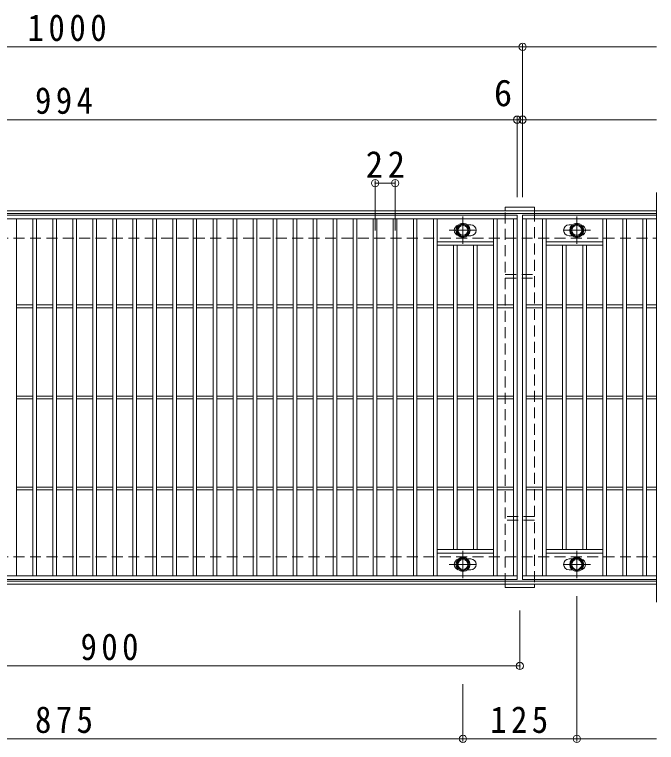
# Model space of a CAD drawing. Units: millimetres on the paper, enlarged 2 times, with parts at other scales. Extents: x -441 to 457, y -392 to 305.
# Drawn here: x 0 to 141, y 145 to 304.9 of the extents above; entities that cross this region are included whole.
import ezdxf
from ezdxf.enums import TextEntityAlignment as Align

# ---------------------------------------------------------------- set-up
doc = ezdxf.new("R2010")
doc.units = ezdxf.units.MM
doc.header["$LTSCALE"] = 2
doc.header["$PDMODE"] = 32
doc.header["$PDSIZE"] = 1.6
doc.linetypes.add('CHAIN1', pattern=[8, 5, -1, 1, -1])
doc.linetypes.add('DASHED1', pattern=[1.8, 1.2, -0.6])
for name, color, linetype, lineweight in [('C-1_躯体', 2, 'Continuous', 9), ('C-2_仕上', 3, 'Continuous', 9), ('C-4_文字', 7, 'Continuous', 9), ('C-8_ハッチ', 3, 'DASHED1', 9), ('C-B_衛生陶器', 2, 'Continuous', 9)]:
    doc.layers.add(name, color=color, linetype=linetype, lineweight=lineweight)
doc.styles.add('ＭＳ ゴシック', font='')
doc.styles.get('ＭＳ ゴシック').set_extended_font_data('MS Gothic')

msp = doc.modelspace()

# ---------------------------------------------------------------- linework, layer by layer
at = {"layer": 'C-1_躯体'}
for p, q in [((-119.021, 261.786), (140.979, 261.786)), ((-119.021, 261.186), (140.979, 261.186)), ((-119.021, 180.386), (140.979, 180.386)), ((-119.021, 179.786), (140.979, 179.786))]:
    msp.add_line(p, q, dxfattribs=at)
at = {"layer": 'C-1_躯体', "linetype": 'DASHED1'}
for p, q in [((-119.021, 255.786), (140.979, 255.786)), ((-119.021, 185.786), (140.979, 185.786))]:
    msp.add_line(p, q, dxfattribs=at)
at = {"layer": 'C-2_仕上'}
for p, q in [((140.979, 265.786), (140.979, 175.786)), ((-88.421, 260.786), (110.379, 260.786)), ((110.379, 180.786), (110.379, 260.786)), ((111.579, 260.786), (140.979, 260.786)), ((111.579, 180.786), (111.579, 260.786)), ((-88.421, 259.986), (110.379, 259.986)), ((0.379, 181.586), (0.379, 259.986)), ((3.979, 181.586), (3.979, 259.986)), ((4.779, 181.586), (4.779, 259.986)), ((8.379, 181.586), (8.379, 259.986)), ((9.179, 181.586), (9.179, 259.986)), ((12.779, 181.586), (12.779, 259.986)), ((13.579, 181.586), (13.579, 259.986)), ((17.179, 181.586), (17.179, 259.986)), ((17.979, 181.586), (17.979, 259.986)), ((21.579, 181.586), (21.579, 259.986)), ((22.379, 181.586), (22.379, 259.986)), ((25.979, 181.586), (25.979, 259.986)), ((26.779, 181.586), (26.779, 259.986)), ((30.379, 181.586), (30.379, 259.986)), ((31.179, 181.586), (31.179, 259.986)), ((34.779, 181.586), (34.779, 259.986)), ((35.579, 181.586), (35.579, 259.986)), ((39.179, 181.586), (39.179, 259.986)), ((39.979, 181.586), (39.979, 259.986)), ((43.579, 181.586), (43.579, 259.986)), ((44.379, 181.586), (44.379, 259.986)), ((47.979, 181.586), (47.979, 259.986)), ((48.779, 181.586), (48.779, 259.986)), ((52.379, 181.586), (52.379, 259.986)), ((53.179, 181.586), (53.179, 259.986)), ((56.779, 181.586), (56.779, 259.986)), ((57.579, 181.586), (57.579, 259.986)), ((61.179, 181.586), (61.179, 259.986)), ((61.979, 181.586), (61.979, 259.986)), ((65.579, 181.586), (65.579, 259.986)), ((66.379, 181.586), (66.379, 259.986)), ((69.979, 181.586), (69.979, 259.986)), ((70.779, 181.586), (70.779, 259.986)), ((74.379, 181.586), (74.379, 259.986)), ((75.179, 181.586), (75.179, 259.986)), ((78.779, 181.586), (78.779, 259.986)), ((79.579, 181.586), (79.579, 259.986)), ((83.179, 181.586), (83.179, 259.986)), ((83.979, 181.586), (83.979, 259.986)), ((87.579, 181.586), (87.579, 259.986)), ((88.379, 181.586), (88.379, 259.986)), ((91.979, 181.586), (91.979, 259.986)), ((92.779, 181.586), (92.779, 259.986)), ((105.179, 181.586), (105.179, 259.986)), ((105.979, 181.586), (105.979, 259.986)), ((109.579, 259.986), (109.579, 181.586)), ((111.579, 259.986), (140.979, 259.986)), ((112.379, 181.586), (112.379, 259.986)), ((115.979, 181.586), (115.979, 259.986)), ((116.779, 181.586), (116.779, 259.986)), ((129.179, 181.586), (129.179, 259.986)), ((129.979, 181.586), (129.979, 259.986)), ((133.579, 181.586), (133.579, 259.986)), ((134.379, 181.586), (134.379, 259.986)), ((137.979, 181.586), (137.979, 259.986)), ((138.779, 181.586), (138.779, 259.986)), ((100.179, 258.686), (99.46, 258.686)), ((121.779, 258.686), (122.498, 258.686)), ((99.46, 256.286), (100.179, 256.286)), ((122.498, 256.286), (121.779, 256.286)), ((105.179, 254.986), (92.779, 254.986)), ((116.779, 254.986), (129.179, 254.986)), ((105.179, 254.186), (92.779, 254.186)), ((96.379, 187.386), (96.379, 254.186)), ((97.179, 187.386), (97.179, 254.186)), ((100.779, 187.386), (100.779, 254.186)), ((101.579, 187.386), (101.579, 254.186)), ((116.779, 254.186), (129.179, 254.186)), ((120.379, 187.386), (120.379, 254.186)), ((121.179, 187.386), (121.179, 254.186)), ((124.779, 187.386), (124.779, 254.186)), ((125.579, 187.386), (125.579, 254.186)), ((0.379, 241.086), (3.979, 241.086)), ((0.379, 240.486), (3.979, 240.486)), ((4.779, 241.086), (8.379, 241.086)), ((4.779, 240.486), (8.379, 240.486)), ((9.179, 241.086), (12.779, 241.086)), ((9.179, 240.486), (12.779, 240.486)), ((13.579, 241.086), (17.179, 241.086)), ((13.579, 240.486), (17.179, 240.486)), ((17.979, 241.086), (21.579, 241.086)), ((17.979, 240.486), (21.579, 240.486)), ((22.379, 241.086), (25.979, 241.086)), ((22.379, 240.486), (25.979, 240.486)), ((26.779, 241.086), (30.379, 241.086)), ((26.779, 240.486), (30.379, 240.486)), ((31.179, 241.086), (34.779, 241.086)), ((31.179, 240.486), (34.779, 240.486)), ((35.579, 241.086), (39.179, 241.086)), ((35.579, 240.486), (39.179, 240.486)), ((39.979, 241.086), (43.579, 241.086)), ((39.979, 240.486), (43.579, 240.486)), ((44.379, 241.086), (47.979, 241.086)), ((44.379, 240.486), (47.979, 240.486)), ((48.779, 241.086), (52.379, 241.086)), ((48.779, 240.486), (52.379, 240.486)), ((53.179, 241.086), (56.779, 241.086)), ((53.179, 240.486), (56.779, 240.486)), ((57.579, 241.086), (61.179, 241.086)), ((57.579, 240.486), (61.179, 240.486)), ((61.979, 241.086), (65.579, 241.086)), ((61.979, 240.486), (65.579, 240.486)), ((66.379, 241.086), (69.979, 241.086)), ((66.379, 240.486), (69.979, 240.486)), ((70.779, 241.086), (74.379, 241.086)), ((70.779, 240.486), (74.379, 240.486)), ((75.179, 241.086), (78.779, 241.086)), ((75.179, 240.486), (78.779, 240.486)), ((79.579, 241.086), (83.179, 241.086)), ((79.579, 240.486), (83.179, 240.486)), ((83.979, 241.086), (87.579, 241.086)), ((83.979, 240.486), (87.579, 240.486)), ((88.379, 241.086), (91.979, 241.086)), ((88.379, 240.486), (91.979, 240.486)), ((92.779, 241.086), (96.379, 241.086)), ((92.779, 240.486), (96.379, 240.486)), ((97.179, 241.086), (100.779, 241.086)), ((97.179, 240.486), (100.779, 240.486)), ((101.579, 241.086), (105.179, 241.086)), ((101.579, 240.486), (105.179, 240.486)), ((105.979, 241.086), (109.579, 241.086)), ((105.979, 240.486), (109.579, 240.486)), ((112.379, 241.086), (115.979, 241.086)), ((112.379, 240.486), (115.979, 240.486)), ((116.779, 241.086), (120.379, 241.086)), ((116.779, 240.486), (120.379, 240.486)), ((121.179, 241.086), (124.779, 241.086)), ((121.179, 240.486), (124.779, 240.486)), ((125.579, 241.086), (129.179, 241.086)), ((125.579, 240.486), (129.179, 240.486)), ((129.979, 241.086), (133.579, 241.086)), ((129.979, 240.486), (133.579, 240.486)), ((134.379, 241.086), (137.979, 241.086)), ((134.379, 240.486), (137.979, 240.486)), ((138.779, 241.086), (140.979, 241.086)), ((138.779, 240.486), (140.979, 240.486)), ((0.379, 221.086), (3.979, 221.086)), ((4.779, 221.086), (8.379, 221.086)), ((9.179, 221.086), (12.779, 221.086)), ((13.579, 221.086), (17.179, 221.086)), ((17.979, 221.086), (21.579, 221.086)), ((22.379, 221.086), (25.979, 221.086)), ((26.779, 221.086), (30.379, 221.086)), ((31.179, 221.086), (34.779, 221.086)), ((35.579, 221.086), (39.179, 221.086)), ((39.979, 221.086), (43.579, 221.086)), ((44.379, 221.086), (47.979, 221.086)), ((48.779, 221.086), (52.379, 221.086)), ((53.179, 221.086), (56.779, 221.086)), ((57.579, 221.086), (61.179, 221.086)), ((61.979, 221.086), (65.579, 221.086)), ((66.379, 221.086), (69.979, 221.086)), ((70.779, 221.086), (74.379, 221.086)), ((75.179, 221.086), (78.779, 221.086)), ((79.579, 221.086), (83.179, 221.086)), ((83.979, 221.086), (87.579, 221.086)), ((88.379, 221.086), (91.979, 221.086)), ((92.779, 221.086), (96.379, 221.086)), ((97.179, 221.086), (100.779, 221.086)), ((101.579, 221.086), (105.179, 221.086)), ((105.979, 221.086), (109.579, 221.086)), ((112.379, 221.086), (115.979, 221.086)), ((116.779, 221.086), (120.379, 221.086)), ((121.179, 221.086), (124.779, 221.086)), ((125.579, 221.086), (129.179, 221.086)), ((129.979, 221.086), (133.579, 221.086)), ((134.379, 221.086), (137.979, 221.086)), ((138.779, 221.086), (140.979, 221.086)), ((0.379, 220.486), (3.979, 220.486)), ((4.779, 220.486), (8.379, 220.486)), ((9.179, 220.486), (12.779, 220.486)), ((13.579, 220.486), (17.179, 220.486)), ((17.979, 220.486), (21.579, 220.486)), ((22.379, 220.486), (25.979, 220.486)), ((26.779, 220.486), (30.379, 220.486)), ((31.179, 220.486), (34.779, 220.486)), ((35.579, 220.486), (39.179, 220.486)), ((39.979, 220.486), (43.579, 220.486)), ((44.379, 220.486), (47.979, 220.486)), ((48.779, 220.486), (52.379, 220.486)), ((53.179, 220.486), (56.779, 220.486)), ((57.579, 220.486), (61.179, 220.486)), ((61.979, 220.486), (65.579, 220.486)), ((66.379, 220.486), (69.979, 220.486)), ((70.779, 220.486), (74.379, 220.486)), ((75.179, 220.486), (78.779, 220.486)), ((79.579, 220.486), (83.179, 220.486)), ((83.979, 220.486), (87.579, 220.486)), ((88.379, 220.486), (91.979, 220.486)), ((92.779, 220.486), (96.379, 220.486)), ((97.179, 220.486), (100.779, 220.486)), ((101.579, 220.486), (105.179, 220.486)), ((105.979, 220.486), (109.579, 220.486)), ((112.379, 220.486), (115.979, 220.486)), ((116.779, 220.486), (120.379, 220.486)), ((121.179, 220.486), (124.779, 220.486)), ((125.579, 220.486), (129.179, 220.486)), ((129.979, 220.486), (133.579, 220.486)), ((134.379, 220.486), (137.979, 220.486)), ((138.779, 220.486), (140.979, 220.486)), ((0.379, 201.086), (3.979, 201.086)), ((0.379, 200.486), (3.979, 200.486)), ((4.779, 201.086), (8.379, 201.086)), ((4.779, 200.486), (8.379, 200.486)), ((9.179, 201.086), (12.779, 201.086)), ((9.179, 200.486), (12.779, 200.486)), ((13.579, 201.086), (17.179, 201.086)), ((13.579, 200.486), (17.179, 200.486)), ((17.979, 201.086), (21.579, 201.086)), ((17.979, 200.486), (21.579, 200.486)), ((22.379, 201.086), (25.979, 201.086)), ((22.379, 200.486), (25.979, 200.486)), ((26.779, 201.086), (30.379, 201.086)), ((26.779, 200.486), (30.379, 200.486)), ((31.179, 201.086), (34.779, 201.086)), ((31.179, 200.486), (34.779, 200.486)), ((35.579, 201.086), (39.179, 201.086)), ((35.579, 200.486), (39.179, 200.486)), ((39.979, 201.086), (43.579, 201.086)), ((39.979, 200.486), (43.579, 200.486)), ((44.379, 201.086), (47.979, 201.086)), ((44.379, 200.486), (47.979, 200.486)), ((48.779, 201.086), (52.379, 201.086)), ((48.779, 200.486), (52.379, 200.486)), ((53.179, 201.086), (56.779, 201.086)), ((53.179, 200.486), (56.779, 200.486)), ((57.579, 201.086), (61.179, 201.086)), ((57.579, 200.486), (61.179, 200.486)), ((61.979, 201.086), (65.579, 201.086)), ((61.979, 200.486), (65.579, 200.486)), ((66.379, 201.086), (69.979, 201.086)), ((66.379, 200.486), (69.979, 200.486)), ((70.779, 201.086), (74.379, 201.086)), ((70.779, 200.486), (74.379, 200.486)), ((75.179, 201.086), (78.779, 201.086)), ((75.179, 200.486), (78.779, 200.486)), ((79.579, 201.086), (83.179, 201.086)), ((79.579, 200.486), (83.179, 200.486)), ((83.979, 201.086), (87.579, 201.086)), ((83.979, 200.486), (87.579, 200.486)), ((88.379, 201.086), (91.979, 201.086)), ((88.379, 200.486), (91.979, 200.486)), ((92.779, 201.086), (96.379, 201.086)), ((92.779, 200.486), (96.379, 200.486)), ((97.179, 201.086), (100.779, 201.086)), ((97.179, 200.486), (100.779, 200.486)), ((101.579, 201.086), (105.179, 201.086)), ((101.579, 200.486), (105.179, 200.486)), ((105.979, 201.086), (109.579, 201.086)), ((105.979, 200.486), (109.579, 200.486)), ((112.379, 201.086), (115.979, 201.086)), ((112.379, 200.486), (115.979, 200.486)), ((116.779, 201.086), (120.379, 201.086)), ((116.779, 200.486), (120.379, 200.486)), ((121.179, 201.086), (124.779, 201.086)), ((121.179, 200.486), (124.779, 200.486)), ((125.579, 201.086), (129.179, 201.086)), ((125.579, 200.486), (129.179, 200.486)), ((129.979, 201.086), (133.579, 201.086)), ((129.979, 200.486), (133.579, 200.486)), ((134.379, 201.086), (137.979, 201.086)), ((134.379, 200.486), (137.979, 200.486)), ((138.779, 201.086), (140.979, 201.086)), ((138.779, 200.486), (140.979, 200.486)), ((105.179, 187.386), (92.779, 187.386)), ((116.779, 187.386), (129.179, 187.386)), ((105.179, 186.586), (92.779, 186.586)), ((116.779, 186.586), (129.179, 186.586)), ((100.179, 185.286), (99.46, 185.286)), ((121.779, 185.286), (122.498, 185.286)), ((99.46, 182.886), (100.179, 182.886)), ((122.498, 182.886), (121.779, 182.886)), ((110.379, 181.586), (-88.421, 181.586)), ((110.379, 180.786), (-88.421, 180.786)), ((140.979, 181.586), (111.579, 181.586)), ((140.979, 180.786), (111.579, 180.786))]:
    msp.add_line(p, q, dxfattribs=at)
for centre, start, end in [((97.779, 257.486), 106.33482, 180), ((97.779, 257.486), 180, 253.66518), ((100.179, 257.486), 0, 90), ((100.179, 257.486), 270, 0), ((121.779, 257.486), 90, 180), ((121.779, 257.486), 180, 270), ((124.179, 257.486), 0, 73.66518), ((124.179, 257.486), 286.33482, 0), ((97.779, 184.086), 106.33482, 180), ((97.779, 184.086), 180, 253.66518), ((100.179, 184.086), 0, 90), ((100.179, 184.086), 270, 0), ((121.779, 184.086), 90, 180), ((121.779, 184.086), 180, 270), ((124.179, 184.086), 0, 73.66518), ((124.179, 184.086), 286.33482, 0)]:
    msp.add_arc(centre, 1.2, start, end, dxfattribs=at)
at = {"layer": 'C-4_文字'}
for p, q in [((-88.421, 297.786), (111.579, 297.786)), ((111.579, 298.386), (111.579, 264.786)), ((111.579, 297.786), (140.979, 297.786)), ((-88.421, 281.786), (110.379, 281.786)), ((110.379, 282.386), (110.379, 264.786)), ((110.379, 281.786), (111.579, 281.786)), ((111.579, 281.786), (140.979, 281.786)), ((79.179, 268.446), (79.179, 257.439)), ((79.179, 267.846), (83.579, 267.846)), ((83.579, 268.446), (83.579, 257.439)), ((123.479, 145.186), (123.479, 177.086)), ((110.979, 161.186), (110.979, 173.986)), ((-69.021, 161.786), (110.979, 161.786)), ((98.479, 145.186), (98.479, 157.786)), ((-76.521, 145.786), (98.479, 145.786)), ((98.479, 145.786), (123.479, 145.786)), ((123.479, 145.786), (140.979, 145.786))]:
    msp.add_line(p, q, dxfattribs=at)
for p in [(111.579, 297.786), (110.379, 281.786), (111.579, 281.786), (79.179, 267.846), (83.579, 267.846), (110.979, 161.786), (98.479, 145.786), (123.479, 145.786)]:
    msp.add_point(p, dxfattribs=at)
at = {"layer": 'C-8_ハッチ', "linetype": 'Continuous'}
for p, q in [((107.779, 262.586), (114.179, 262.586)), ((107.779, 261.786), (107.779, 262.586)), ((114.179, 262.586), (114.179, 261.786)), ((107.779, 178.986), (107.779, 179.786))]:
    msp.add_line(p, q, dxfattribs=at)
at = {"layer": 'C-8_ハッチ'}
for p, q in [((107.779, 261.786), (114.179, 261.786)), ((107.779, 179.786), (107.779, 261.786)), ((114.179, 261.786), (114.179, 179.786)), ((107.779, 247.786), (114.179, 247.786)), ((107.779, 246.986), (114.179, 246.986)), ((114.179, 194.586), (107.779, 194.586)), ((114.179, 193.786), (107.779, 193.786)), ((114.179, 179.786), (107.779, 179.786))]:
    msp.add_line(p, q, dxfattribs=at)
at = {"layer": 'C-8_ハッチ', "linetype": 'Continuous'}
msp.add_lwpolyline([(114.179, 179.786), (114.179, 178.986), (107.779, 178.986)], dxfattribs=at)
at = {"layer": 'C-B_衛生陶器', "color": 7, "linetype": 'CHAIN1'}
for p, q in [((98.479, 254.486), (98.479, 260.486)), ((123.479, 254.486), (123.479, 260.486)), ((101.479, 257.486), (95.479, 257.486)), ((120.479, 257.486), (126.479, 257.486)), ((98.479, 181.086), (98.479, 187.086)), ((123.479, 181.086), (123.479, 187.086)), ((101.479, 184.086), (95.479, 184.086)), ((120.479, 184.086), (126.479, 184.086))]:
    msp.add_line(p, q, dxfattribs=at)
at = {"layer": 'C-B_衛生陶器'}
for points in [[(99.778, 256.736), (98.479, 255.986), (97.18, 256.736), (97.18, 258.236), (98.479, 258.986), (99.778, 258.236)], [(122.18, 256.736), (123.479, 255.986), (124.778, 256.736), (124.778, 258.236), (123.479, 258.986), (122.18, 258.236)], [(99.778, 183.336), (98.479, 182.586), (97.18, 183.336), (97.18, 184.836), (98.479, 185.586), (99.778, 184.836)], [(122.18, 183.336), (123.479, 182.586), (124.778, 183.336), (124.778, 184.836), (123.479, 185.586), (122.18, 184.836)]]:
    msp.add_lwpolyline(points, close=True, dxfattribs=at)
for centre, radius in [((98.479, 257.486), 1.55), ((123.479, 257.486), 1.55), ((98.479, 257.486), 1.3), ((98.479, 257.486), 1.1), ((123.479, 257.486), 1.3), ((123.479, 257.486), 1.1), ((98.479, 184.086), 1.55), ((123.479, 184.086), 1.55), ((98.479, 184.086), 1.3), ((98.479, 184.086), 1.1), ((123.479, 184.086), 1.3), ((123.479, 184.086), 1.1)]:
    msp.add_circle(centre, radius, dxfattribs=at)

# ---------------------------------------------------------------- texts
at = {"layer": 'C-4_文字', "color": 2, "style": 'ＭＳ ゴシック'}
msp.add_text('6', height=5.865, dxfattribs=at).set_placement((105.287, 282.986), align=Align.BOTTOM_LEFT)
at = {"layer": 'C-4_文字', "color": 2, "char_height": 5.865, "attachment_point": 7, "style": 'ＭＳ ゴシック'}
for s, insert in [('\\T1.28;\\W0.9;1000', (2.829, 298.986)), ('\\T1.27;\\W0.9;994', (4.479, 282.986)), ('\\T1.27;\\W0.95;22', (77.129, 269.046)), ('\\T1.27;\\W0.9;900', (14.479, 162.986)), ('\\T1.27;\\W0.9;875', (4.479, 146.986)), ('\\T1.27;\\W0.9;125', (104.479, 146.986))]:
    msp.add_mtext(s, dxfattribs=dict(at, insert=insert))

doc.saveas('drawing.dxf')
